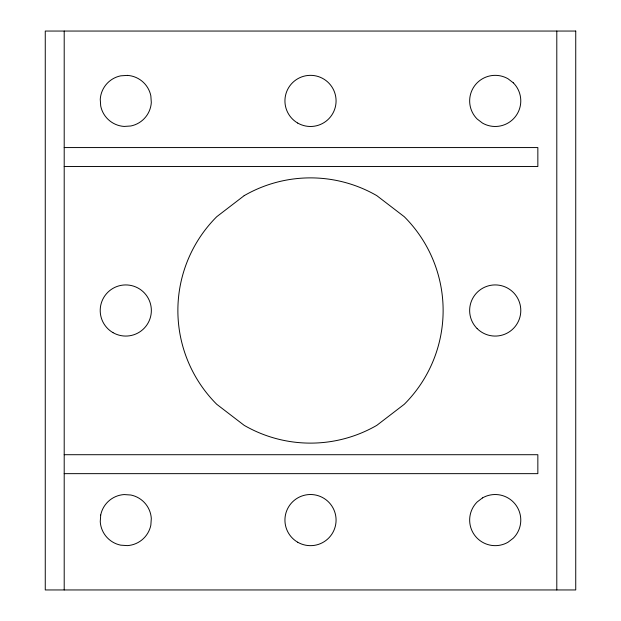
<?xml version="1.0" encoding="UTF-8"?>
<svg xmlns="http://www.w3.org/2000/svg" width="621" height="621" viewBox="0 0 621 621"><rect width="100%" height="100%" fill="white"/><g stroke="black" fill="none" stroke-linecap="round" stroke-linejoin="round"><path stroke-width="0.93" d="M64.204 147.565L537.848 147.565L537.848 166.513L64.204 166.513M64.204 454.712L537.848 454.712L537.848 473.652L64.204 473.652M556.796 31.05L556.796 589.95M64.204 31.05L64.204 589.95M100.703 515.034L100.253 521.694A25.577 25.577 0 0 0 120.73 545.16L127.39 545.611A25.577 25.577 0 0 0 150.849 525.141L151.307 518.481A25.577 25.577 0 0 0 130.829 495.015L124.169 494.564A25.577 25.577 0 0 0 100.703 515.034M244.193 195.646L216.721 216.721A132.622 132.622 0 0 0 216.721 404.279L244.193 425.354A132.622 132.622 0 0 0 376.807 425.354L404.279 404.279A132.622 132.622 0 0 0 404.279 216.721L376.807 195.646A132.622 132.622 0 0 0 244.193 195.646M482.432 497.941L477.138 502.001A25.577 25.577 0 0 0 508.009 542.234L513.303 538.174A25.577 25.577 0 0 0 482.432 497.941M127.39 75.389L120.73 75.84A25.577 25.577 0 0 0 100.253 99.306L100.703 105.966A25.577 25.577 0 0 0 124.169 126.436L130.829 125.985A25.577 25.577 0 0 0 151.307 102.519L150.849 95.859A25.577 25.577 0 0 0 127.39 75.389M575.737 31.05L45.263 31.05L45.263 589.95L575.737 589.95L575.737 31.05M513.303 82.826L508.009 78.766A25.577 25.577 0 0 0 477.138 118.999L482.432 123.059A25.577 25.577 0 0 0 513.303 82.826M297.715 542.234A25.577 25.577 0 0 0 336.077 520.087A25.577 25.577 0 0 0 297.715 497.941A25.577 25.577 0 0 0 297.715 542.234M297.715 123.059A25.577 25.577 0 0 0 336.077 100.912A25.577 25.577 0 0 0 297.715 78.766A25.577 25.577 0 0 0 297.715 123.059M112.991 332.646A25.577 25.577 0 0 0 151.353 310.5A25.577 25.577 0 0 0 112.991 288.354A25.577 25.577 0 0 0 112.991 332.646M477.138 328.587A25.577 25.577 0 0 0 519.924 317.121A25.577 25.577 0 0 0 488.603 285.792A25.577 25.577 0 0 0 477.138 328.587"/></g></svg>
